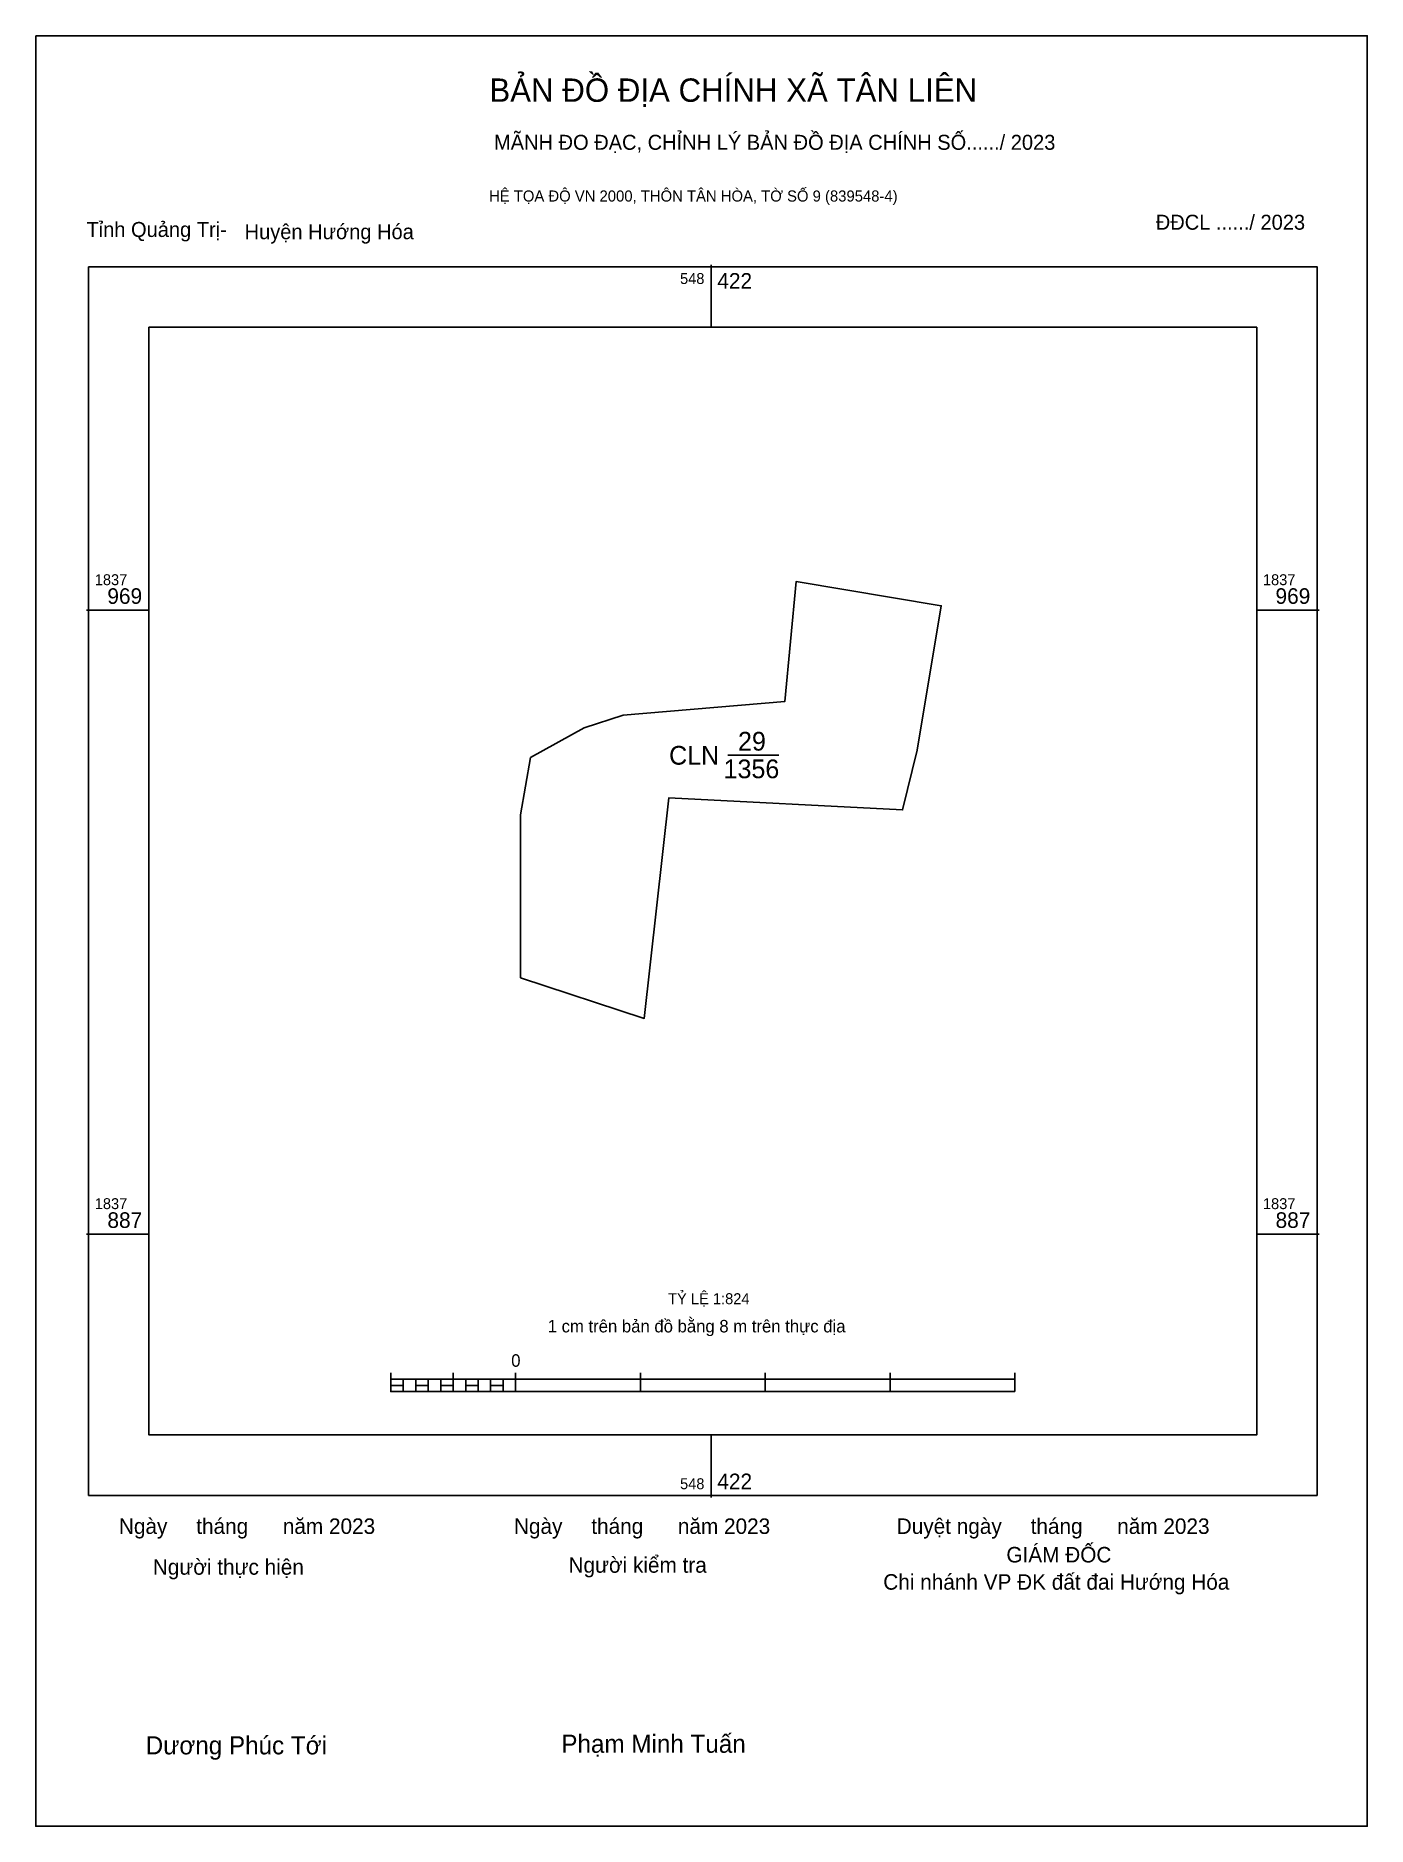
# Model space of a CAD drawing. Extents: x 548333 to 548509, y 1837809 to 1838046.
import ezdxf

# ---------------------------------------------------------------- set-up
doc = ezdxf.new("R2010")
doc.units = 0
for name, color, linetype in [('Level 10', 7, 'Continuous'), ('Level 13', 7, 'Continuous'), ('Level 6', 7, 'Continuous'), ('Level 62', 7, 'Continuous'), ('Level 63', 7, 'Continuous'), ('Level 9', 7, 'Continuous')]:
    doc.layers.add(name, color=color, linetype=linetype)

msp = doc.modelspace()

# ---------------------------------------------------------------- linework, layer by layer
at = {"layer": 'Level 10'}
for points in [[(548333.23, 1838045.6), (548509.16, 1838045.6), (548509.16, 1837809.02), (548333.23, 1837809.02)], [(548397.28, 1837921.12), (548397.28, 1837942.66), (548398.58, 1837950.22), (548405.68, 1837954.14), (548410.86, 1837955.85), (548432.19, 1837957.62), (548433.69, 1837973.49), (548452.88, 1837970.29), (548449.67, 1837951.2), (548447.76, 1837943.31), (548416.88, 1837944.92), (548413.63, 1837915.77)]]:
    msp.add_lwpolyline(points, close=True, dxfattribs=at)
at = {"layer": 'Level 62'}
msp.add_lwpolyline([(548348.18, 1838007.09), (548494.56, 1838007.09), (548494.56, 1837860.72), (548348.18, 1837860.72)], close=True, dxfattribs=at)
at = {"layer": 'Level 63'}
for p, q in [((548422.46, 1838015.33), (548422.46, 1838007.09)), ((548339.94, 1837969.71), (548348.18, 1837969.71)), ((548494.56, 1837969.71), (548502.8, 1837969.71)), ((548339.94, 1837887.26), (548348.18, 1837887.26)), ((548494.56, 1837887.26), (548502.8, 1837887.26)), ((548380.14, 1837868.91), (548380.14, 1837866.44)), ((548388.39, 1837868.91), (548388.39, 1837866.44)), ((548396.63, 1837868.91), (548396.63, 1837866.44)), ((548413.12, 1837868.91), (548413.12, 1837866.44)), ((548429.62, 1837868.91), (548429.62, 1837866.44)), ((548446.11, 1837868.91), (548446.11, 1837866.44)), ((548462.6, 1837868.91), (548462.6, 1837866.44)), ((548380.14, 1837868.08), (548462.6, 1837868.08)), ((548380.14, 1837866.44), (548462.6, 1837866.44)), ((548381.79, 1837868.08), (548381.79, 1837866.44)), ((548383.44, 1837868.08), (548383.44, 1837866.44)), ((548385.09, 1837868.08), (548385.09, 1837866.44)), ((548386.74, 1837868.08), (548386.74, 1837866.44)), ((548388.39, 1837868.08), (548388.39, 1837866.44)), ((548390.04, 1837868.08), (548390.04, 1837866.44)), ((548391.69, 1837868.08), (548391.69, 1837866.44)), ((548393.33, 1837868.08), (548393.33, 1837866.44)), ((548394.98, 1837868.08), (548394.98, 1837866.44)), ((548396.63, 1837868.08), (548396.63, 1837866.44)), ((548422.46, 1837860.72), (548422.46, 1837852.47))]:
    msp.add_line(p, q, dxfattribs=at)
for points in [[(548340.2, 1838015.08), (548502.54, 1838015.08), (548502.54, 1837852.73), (548340.2, 1837852.73)], [(548380.14, 1837867.26), (548381.79, 1837867.26), (548381.79, 1837866.44), (548380.14, 1837866.44)], [(548380.14, 1837867.26), (548381.79, 1837867.26), (548381.79, 1837866.44), (548380.14, 1837866.44)], [(548383.44, 1837867.26), (548385.09, 1837867.26), (548385.09, 1837866.44), (548383.44, 1837866.44)], [(548386.74, 1837867.26), (548388.39, 1837867.26), (548388.39, 1837866.44), (548386.74, 1837866.44)], [(548390.04, 1837867.26), (548391.69, 1837867.26), (548391.69, 1837866.44), (548390.04, 1837866.44)], [(548393.33, 1837867.26), (548394.98, 1837867.26), (548394.98, 1837866.44), (548393.33, 1837866.44)]]:
    msp.add_lwpolyline(points, close=True, dxfattribs=at)
at = {"layer": 'Level 9'}
msp.add_line((548424.66, 1837950.53), (548431.41, 1837950.53), dxfattribs=at)

# ---------------------------------------------------------------- texts
at = {"layer": 'Level 13'}
for s, p in [('29', (548426.02, 1837951.15)), ('CLN', (548416.91, 1837949.29)), ('1356', (548424.11, 1837947.5))]:
    msp.add_text(s, height=2.474, dxfattribs=at).set_placement(p)
at = {"layer": 'Level 6'}
msp.add_text('TỶ LỆ 1:824', height=1.4495, dxfattribs=at).set_placement((548416.77, 1837878))
at = {"layer": 'Level 63'}
for s, height, p in [('BẢN ĐỒ ĐỊA CHÍNH XÃ TÂN LIÊN', 3.0869, (548393.16, 1838036.88)), ('MÃNH ĐO ĐẠC, CHỈNH LÝ BẢN ĐỒ ĐỊA CHÍNH SỐ....../ 2023', 1.9808, (548393.77, 1838030.54)), ('HỆ TỌA ĐỘ VN 2000, THÔN TÂN HÒA, TỜ SỐ 9 (839548-4)', 1.4663, (548393.12, 1838023.7)), ('548', 1.443, (548418.36, 1838012.81)), ('422', 2.061, (548423.28, 1838012.19)), ('1837', 1.443, (548341.02, 1837973.01)), ('969', 2.061, (548342.68, 1837970.54)), ('1837', 1.443, (548495.38, 1837973.01)), ('969', 2.061, (548497.04, 1837970.54)), ('1837', 1.443, (548341.02, 1837890.56)), ('1837', 1.443, (548495.38, 1837890.56)), ('887', 2.061, (548342.69, 1837888.08)), ('887', 2.061, (548497.05, 1837888.08)), ('1 cm trên bản đồ bằng 8 m trên thực địa', 1.6491, (548400.87, 1837874.27)), ('0', 1.65, (548396.05, 1837869.73)), ('548', 1.443, (548418.36, 1837853.55)), ('422', 2.061, (548423.28, 1837853.55)), ('Ngày     tháng      năm 2023', 2.0518, (548344.21, 1837847.64)), ('Ngày     tháng      năm 2023', 2.0518, (548396.41, 1837847.64)), ('Duyệt ngày     tháng      năm 2023', 2.0518, (548446.99, 1837847.64)), ('Người kiểm tra', 2.0518, (548403.62, 1837842.51)), ('GIÁM ĐỐC', 2.052, (548461.48, 1837843.87)), ('Người thực hiện', 2.0518, (548348.69, 1837842.25)), ('Chi nhánh VP ĐK đất đai Hướng Hóa', 2.0518, (548445.21, 1837840.27)), ('Dương Phúc Tới', 2.3932, (548347.75, 1837818.51)), ('Phạm Minh Tuấn', 2.3932, (548402.67, 1837818.72))]:
    msp.add_text(s, height=height, dxfattribs=at).set_placement(p)
at = {"layer": 'Level 9'}
for s, p in [('Tỉnh Quảng Trị-', (548339.92, 1838019.02)), ('Huyện Hướng Hóa', (548360.82, 1838018.73)), ('ĐĐCL ....../ 2023', (548481.22, 1838019.98))]:
    msp.add_text(s, height=1.9808, dxfattribs=at).set_placement(p)

doc.saveas('drawing.dxf')
